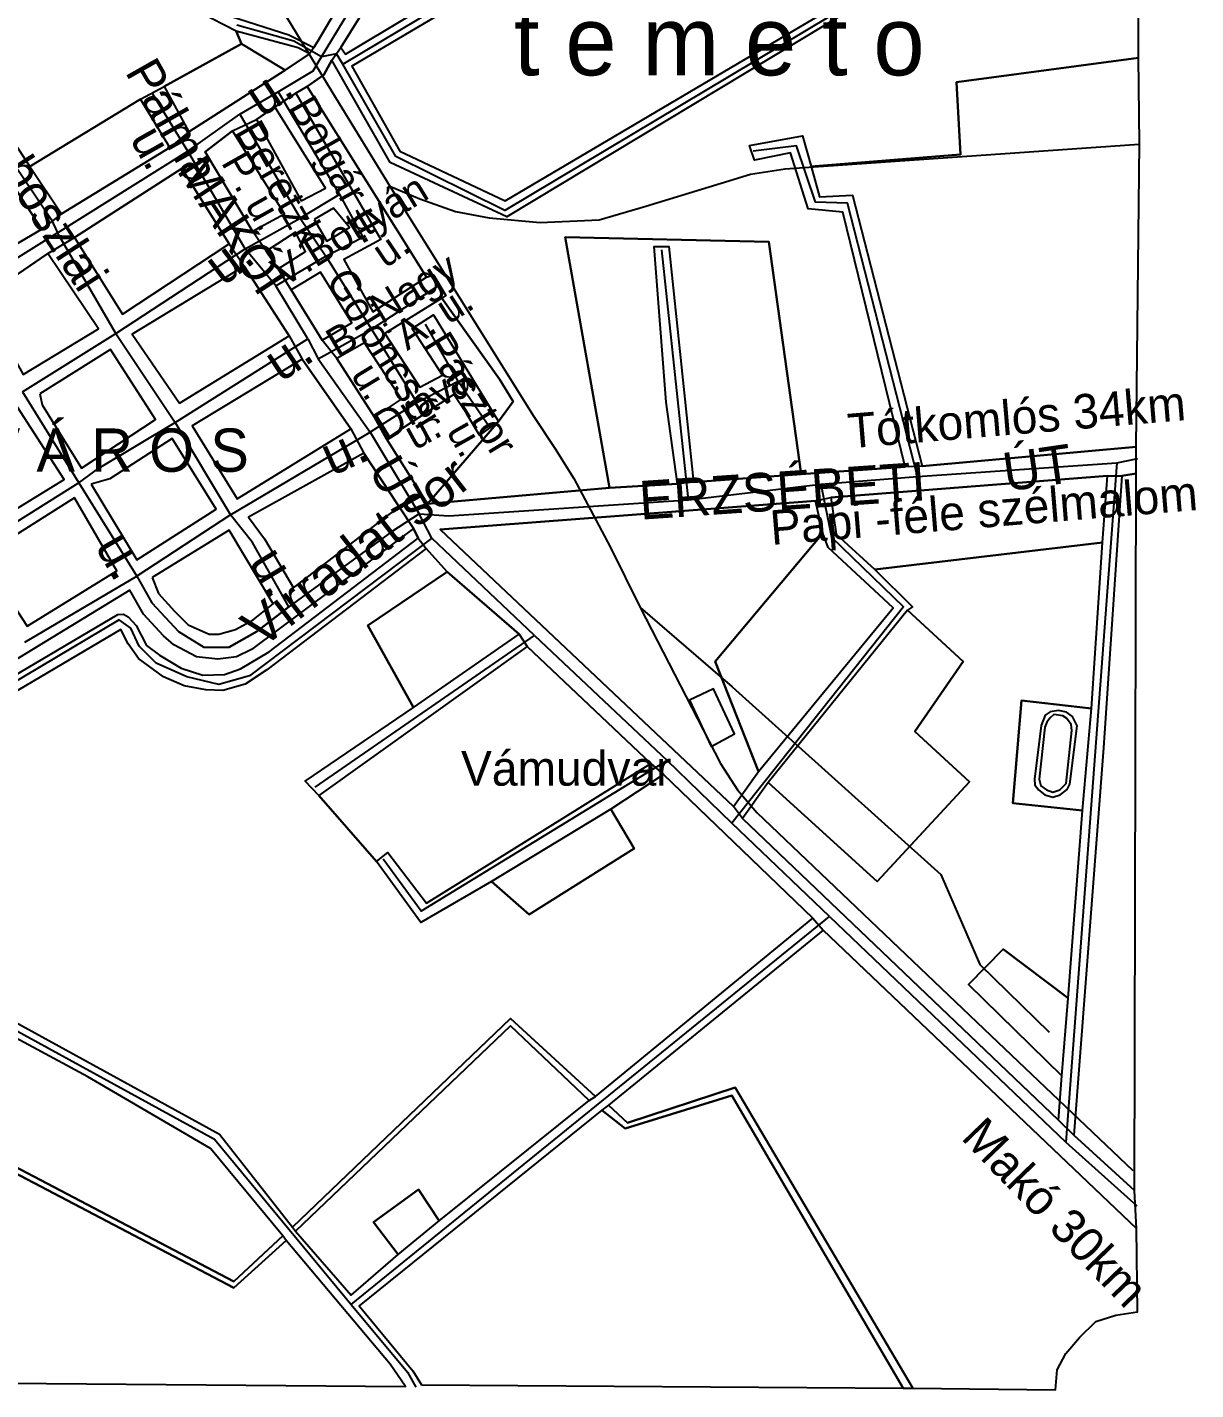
# Model space of a CAD drawing. Header units: millimetres. Extents: x 745262 to 751929, y 118124 to 122414.
# Drawn here: x 750239 to 751672, y 118124 to 119795 of the extents above; entities that cross this region are included whole.
import ezdxf

# ---------------------------------------------------------------- set-up
doc = ezdxf.new("R2010")
doc.units = ezdxf.units.MM
for name, color, linetype in [('beter', 7, 'Continuous'), ('egyeb', 7, 'Continuous'), ('epulet', 7, 'Continuous'), ('folyo', 7, 'Continuous'), ('fout', 7, 'Continuous'), ('gazdter', 7, 'Continuous'), ('Hut', 7, 'Continuous'), ('kert', 7, 'Continuous'), ('park', 7, 'Continuous'), ('szanto', 7, 'Continuous'), ('temeto', 7, 'Continuous'), ('utcanev', 7, 'Continuous'), ('utnev', 7, 'Continuous'), ('vasut', 7, 'Continuous')]:
    doc.layers.add(name, color=color, linetype=linetype)

msp = doc.modelspace()

# ---------------------------------------------------------------- linework, layer by layer
at = {"layer": 'beter', "color": 253}
for points in [[(750406.9, 119722.6), (750437, 119666.8), (750555.1, 119742.6), (750501.6, 119775), (750406.9, 119722.6)], [(751200.1, 119624.5), (751210.4, 119587.1), (751250.8, 119589.1), (751336.4, 119256.8), (751599, 119280.4), (751602.9, 119652.5), (751601.9, 119757.8), (751378.6, 119727.9), (751383.6, 119639.3), (751200.1, 119624.5)], [(750568.2, 119714.5), (750672.3, 119534.9), (750627.1, 119510.3), (750662.5, 119446.3), (750728.4, 119488.7), (750582, 119722.4), (750568.2, 119714.5)], [(750242, 119624.4), (750281, 119566.5), (750413.6, 119647.8), (750377.9, 119706.9), (750242, 119624.4)], [(750520, 119682), (750574.9, 119582.2), (750604.4, 119597.9), (750542.6, 119697.8), (750520, 119682)], [(750490.5, 119668.2), (750457, 119642.6), (750515.1, 119545.2), (750554.3, 119566.4), (750490.5, 119668.2)], [(750162.9, 119492.9), (750256.5, 119547.5), (750201.8, 119631.1), (750107.1, 119573.1), (750162.9, 119492.9)], [(750296.6, 119537.5), (750355.7, 119443.2), (750486.4, 119529.7), (750428.4, 119622.1), (750296.6, 119537.5)], [(750590.7, 119559.5), (750606.4, 119533), (750634, 119549.7), (750614.3, 119573.3), (750590.7, 119559.5)], [(750531.8, 119520.6), (750546.5, 119498.9), (750579.9, 119520.2), (750568, 119543.8), (750531.8, 119520.6)], [(750952.8, 119230.2), (751036.4, 119235.1), (751022.5, 119335.1), (751007.8, 119526.1), (751025.5, 119526.1), (751048.1, 119311.5), (751056, 119237.1), (751187.8, 119246.9), (751148.5, 119532), (750898.6, 119537.9), (750952.8, 119230.2)], [(750180.6, 119460.8), (750190.5, 119438.2), (750219, 119395.9), (750233.7, 119369.3), (750326.2, 119425.4), (750264.2, 119517.8), (750180.6, 119460.8)], [(750505, 119502.1), (750367.5, 119418.6), (750425.5, 119333.9), (750560.1, 119416.5), (750505, 119502.1)], [(750562.3, 119473.3), (750600.6, 119411.3), (750636.9, 119432.5), (750598.5, 119494.6), (750562.3, 119473.3)], [(750747.1, 119463.1), (750677.2, 119419.7), (750720.5, 119353.8), (750748.1, 119368.6), (750710.7, 119425.7), (750737.2, 119442.4), (750816.9, 119311.5), (750834.6, 119336.1), (750817.9, 119363.6), (750747.1, 119463.1)], [(750618.3, 119388.7), (750664.6, 119316.8), (750697.9, 119339), (750652.6, 119407.9), (750618.3, 119388.7)], [(750254.4, 119345.7), (750257.3, 119331.9), (750305.5, 119254.2), (750396, 119314.2), (750340.9, 119399.9), (750254.4, 119345.7)], [(750575.8, 119388), (750441.2, 119306.4), (750496.3, 119216.8), (750635.8, 119302.4), (750575.8, 119388)], [(750679.3, 119290.2), (750729.5, 119210.5), (750816.9, 119311.5), (750793.3, 119294.7), (750777.6, 119321.3), (750761.8, 119344.9), (750679.3, 119290.2)], [(750226.8, 119329), (750106.9, 119258.1), (750166.9, 119168.6), (750283.9, 119240.4), (750226.8, 119329)], [(750317.3, 119234.5), (750373.4, 119142), (750470.7, 119204), (750416.7, 119290.6), (750339.9, 119241.4), (750317.3, 119234.5)], [(750651.5, 119272.8), (750510.1, 119194.2), (750529.7, 119167.6), (750565.2, 119107.5), (750694.8, 119206.9), (750651.5, 119272.8)], [(751224.2, 119218.4), (751231.1, 119173.5), (751278.3, 119130.2), (751557.7, 119163.3), (751563.6, 119245), (751224.2, 119218.4)], [(750296.7, 119217.8), (750182.6, 119145.9), (750238.6, 119060.3), (750348.8, 119128.2), (750296.7, 119217.8)], [(750392.1, 119120.3), (750399.9, 119100.7), (750419.6, 119079), (750436.3, 119062.3), (750461.9, 119050.5), (750473.7, 119050.5), (750494.3, 119056.4), (750516, 119068.2), (750540.6, 119087.9), (750486.5, 119178.4), (750392.1, 119120.3)], [(751135.7, 118882.2), (751300.9, 119083), (751221.2, 119156.8), (751214.4, 119174.5), (751082.5, 119017.1), (751135.7, 118882.2)], [(750712.6, 118960.8), (750842.3, 119050.5), (750753.8, 119127.2), (750656.5, 119061.2), (750712.6, 118960.8)], [(751147.5, 118868.5), (751281.3, 118747.4), (751394.4, 118869.4), (751327.5, 118931.4), (751386.5, 119017.1), (751318.6, 119080), (751147.5, 118868.5)], [(750596.5, 118852.6), (750667.3, 118771.9), (750681.1, 118782.7), (750728.3, 118720.7), (751003.5, 118892.1), (750852.1, 119035.7), (750596.5, 118852.6)], [(750808, 118747.3), (750854.2, 118706.9), (750983, 118787.6), (750954.5, 118835.8), (750808, 118747.3)], [(751507.5, 118508.7), (751515.4, 118604.2), (751435.7, 118664.2), (751393.4, 118620.9), (751507.5, 118508.7)]]:
    msp.add_lwpolyline(points, close=True, dxfattribs=at)
at = {"layer": 'epulet', "color": 253}
msp.add_lwpolyline([(751051.1, 118969.8), (751077.6, 118912.7), (751106.1, 118928.5), (751080.6, 118983.6), (751051.1, 118969.8)], close=True, dxfattribs=at)
at = {"layer": 'folyo', "color": 253}
for points in [[(750564.1, 118323.2), (750568, 118318.2), (750831.6, 118570.2), (750927.9, 118478.6), (750935.8, 118483.6), (750831.6, 118579), (750564.1, 118323.2)], [(750943.7, 118466.8), (750972.2, 118444.2), (751103, 118484.5), (751313.2, 118125.6), (751325, 118125.6), (751106.9, 118494.4), (750975.1, 118451.1), (750951.5, 118472.7), (750943.7, 118466.8)], [(750053.8, 118475.9), (750057.7, 118467), (750066.5, 118471.9), (750492.3, 118248.6), (750556.2, 118306.6), (750552.2, 118312.5), (750492.3, 118256.5), (750066.5, 118479.8), (750053.8, 118475.9)]]:
    msp.add_lwpolyline(points, close=True, dxfattribs=at)
at = {"layer": 'fout', "color": 253}
for points in [[(750704.3, 119963.4), (750595.2, 119778.3), (750590.1, 119770.5), (750585.1, 119762.7), (750555.1, 119742.6), (750437, 119666.8), (750413.6, 119647.8), (750281, 119566.5), (750256.5, 119547.5), (750162.9, 119492.9)], [(750180.6, 119460.8), (750264.2, 119517.8), (750296.6, 119537.5), (750428.4, 119622.1), (750486.4, 119529.7), (750505, 119502.1), (750560.1, 119416.5), (750575.8, 119388), (750635.8, 119302.4), (750651.5, 119272.8), (750694.8, 119206.9), (750712.5, 119180.4), (750718.4, 119168.6), (750728.2, 119155.8), (750753.8, 119127.2), (750842.3, 119050.5), (750852.1, 119035.7), (751003.5, 118892.1), (751019.2, 118878.3), (751202.1, 118702.2), (751214.9, 118687.4), (751599.3, 118321.4), (751597, 118367.9), (751522.3, 118435.8), (751503.6, 118454.5), (751116, 118824.6), (751105.2, 118839.4), (750745.2, 119179), (751205.6, 119214.4), (751224.2, 119218.4), (751563.6, 119245), (751581.3, 119245), (751599, 119247.9), (751599, 119280.4), (751336.4, 119256.8), (751315.7, 119255.8), (751187.8, 119246.9), (751056, 119237.1), (751036.4, 119235.1), (750952.8, 119230.2), (750729.5, 119210.5), (750679.3, 119290.2), (750664.6, 119316.8), (750618.3, 119388.7), (750600.6, 119411.3), (750562.3, 119473.3), (750546.5, 119498.9), (750531.8, 119520.6), (750515.1, 119545.2), (750457, 119642.6), (750490.5, 119668.2), (750520, 119682), (750542.6, 119697.8), (750568.2, 119714.5), (750582, 119722.4), (750602.6, 119737.1), (750612.4, 119754.9), (750623.3, 119770.6), (750728.5, 119939.9)]]:
    msp.add_lwpolyline(points, dxfattribs=at)
at = {"layer": 'gazdter', "color": 253}
msp.add_lwpolyline([(750693.9, 118289.7), (750744, 118331), (750718.5, 118369.4), (750663.4, 118329.1), (750693.9, 118289.7)], close=True, dxfattribs=at)
at = {"layer": 'Hut'}
for p, q in [((750625.7, 119749.8), (751112.1, 120041)), ((750625.7, 119749.8), (751112.1, 120041)), ((750435.9, 119643.2), (750393, 119713.3)), ((750435.9, 119643.2), (750393, 119713.3)), ((750499.6, 119688.6), (750546.5, 119716)), ((750499.6, 119688.6), (750546.5, 119716)), ((750546.5, 119716), (750621.8, 119589.9)), ((750546.5, 119716), (750621.8, 119589.9)), ((750435.9, 119643.2), (750499.6, 119688.6)), ((750435.9, 119643.2), (750499.6, 119688.6)), ((750499.6, 119688.6), (750573.7, 119561.2)), ((750499.6, 119688.6), (750573.7, 119561.2)), ((750275.9, 119543.1), (750435.9, 119643.2)), ((750275.9, 119543.1), (750435.9, 119643.2)), ((750506.1, 119523.5), (750435.9, 119643.2)), ((750506.1, 119523.5), (750435.9, 119643.2)), ((750621.8, 119589.9), (750573.7, 119561.2)), ((750621.8, 119589.9), (750573.7, 119561.2)), ((750621.8, 119589.9), (750650.4, 119537.8)), ((750621.8, 119589.9), (750650.4, 119537.8)), ((750506.1, 119523.5), (750573.7, 119561.2)), ((750506.1, 119523.5), (750573.7, 119561.2)), ((750573.7, 119561.2), (750604.9, 119514.4)), ((750573.7, 119561.2), (750604.9, 119514.4)), ((750275.9, 119543.1), (750161.5, 119471.5)), ((750275.9, 119543.1), (750161.5, 119471.5)), ((750347.5, 119419.5), (750275.9, 119543.1)), ((750347.5, 119419.5), (750275.9, 119543.1)), ((750604.9, 119514.4), (750650.4, 119537.8)), ((750604.9, 119514.4), (750650.4, 119537.8)), ((750347.5, 119419.5), (750506.1, 119523.5)), ((750347.5, 119419.5), (750506.1, 119523.5)), ((750543.8, 119478), (750506.1, 119523.5)), ((750543.8, 119478), (750506.1, 119523.5)), ((750543.8, 119478), (750604.9, 119514.4)), ((750543.8, 119478), (750604.9, 119514.4)), ((750604.9, 119514.4), (750660.9, 119424.7)), ((750604.9, 119514.4), (750660.9, 119424.7)), ((751049.7, 119215.4), (751017.1, 119522.2)), ((751049.7, 119215.4), (751017.1, 119522.2)), ((750582.8, 119413), (750543.8, 119478)), ((750582.8, 119413), (750543.8, 119478)), ((750660.9, 119424.7), (750742.8, 119478)), ((750660.9, 119424.7), (750742.8, 119478)), ((750595.8, 119388.3), (750660.9, 119424.7)), ((750595.8, 119388.3), (750660.9, 119424.7)), ((750660.9, 119424.7), (750716.8, 119334.9)), ((750660.9, 119424.7), (750716.8, 119334.9)), ((750767.5, 119360.9), (750727.1, 119431.2)), ((750767.5, 119360.9), (750727.1, 119431.2)), ((750233, 119347.9), (750347.5, 119419.5)), ((750233, 119347.9), (750347.5, 119419.5)), ((750347.5, 119419.5), (750420.3, 119310.2)), ((750347.5, 119419.5), (750420.3, 119310.2)), ((750420.3, 119310.2), (750582.8, 119413)), ((750420.3, 119310.2), (750582.8, 119413)), ((750582.8, 119413), (750595.8, 119388.3)), ((750582.8, 119413), (750595.8, 119388.3)), ((750595.8, 119388.3), (750659.5, 119298.6)), ((750595.8, 119388.3), (750659.5, 119298.6)), ((750716.8, 119334.9), (750767.5, 119360.9)), ((750716.8, 119334.9), (750767.5, 119360.9)), ((750767.5, 119360.9), (750806.5, 119303.8)), ((750767.5, 119360.9), (750806.5, 119303.8)), ((750233, 119347.9), (750301.9, 119236.2)), ((750233, 119347.9), (750301.9, 119236.2)), ((750716.8, 119334.9), (750659.5, 119298.6)), ((750716.8, 119334.9), (750659.5, 119298.6)), ((750420.3, 119310.2), (750488, 119197.1)), ((750420.3, 119310.2), (750488, 119197.1)), ((750488, 119197.1), (750659.5, 119298.6)), ((750488, 119197.1), (750659.5, 119298.6)), ((750659.5, 119298.6), (750719.4, 119198.4)), ((750659.5, 119298.6), (750719.4, 119198.4)), ((751330.6, 119244), (751575, 119260.9)), ((751330.6, 119244), (751575, 119260.9)), ((751575, 119260.9), (751512.6, 118427.3)), ((751575, 119260.9), (751512.6, 118427.3)), ((751575, 119260.9), (751601, 119266.1)), ((751575, 119260.9), (751601, 119266.1)), ((751212.2, 119234.8), (751330.6, 119244)), ((751212.2, 119234.8), (751330.6, 119244)), ((750301.9, 119236.2), (750162.8, 119149)), ((750301.9, 119236.2), (750162.8, 119149)), ((750301.9, 119236.2), (750373.4, 119121.8)), ((750301.9, 119236.2), (750373.4, 119121.8)), ((751049.7, 119215.4), (751212.2, 119234.8)), ((751049.7, 119215.4), (751212.2, 119234.8)), ((750488, 119197.1), (750373.4, 119121.8)), ((750488, 119197.1), (750373.4, 119121.8)), ((750735, 119168.6), (750719.4, 119198.4)), ((750735, 119168.6), (750719.4, 119198.4)), ((750861.1, 119048.9), (750735, 119168.6)), ((750861.1, 119048.9), (750735, 119168.6)), ((750235.7, 119041), (750373.4, 119121.8)), ((750235.7, 119041), (750373.4, 119121.8)), ((750591.9, 118862.9), (750861.1, 119048.9)), ((750591.9, 118862.9), (750861.1, 119048.9)), ((750861.1, 119048.9), (751023.7, 118895.5)), ((750861.1, 119048.9), (751023.7, 118895.5)), ((751103, 118818.8), (751023.7, 118895.5)), ((751103, 118818.8), (751023.7, 118895.5)), ((751222.6, 118704.3), (751103, 118818.8)), ((751222.6, 118704.3), (751103, 118818.8)), ((750636.2, 118228.3), (751222.6, 118704.3)), ((750636.2, 118228.3), (751222.6, 118704.3)), ((751222.6, 118704.3), (751512.6, 118427.3)), ((751222.6, 118704.3), (751512.6, 118427.3)), ((751512.6, 118427.3), (751599.7, 118349.3)), ((751512.6, 118427.3), (751599.7, 118349.3))]:
    msp.add_line(p, q, dxfattribs=at)
for points in [[(750599.7, 119758.9), (750715.5, 119950), (751209.6, 120217.9), (751385.2, 120276.4)], [(750599.7, 119758.9), (750715.5, 119950), (751209.6, 120217.9), (751385.2, 120276.4)], [(751112.1, 120041), (751255.1, 119827.8), (750824.7, 119570.3), (750690.8, 119636.7), (750625.7, 119749.8)], [(751112.1, 120041), (751255.1, 119827.8), (750824.7, 119570.3), (750690.8, 119636.7), (750625.7, 119749.8)], [(750599.7, 119758.9), (750565.9, 119778.4), (750495.8, 119797.9)], [(750599.7, 119758.9), (750565.9, 119778.4), (750495.8, 119797.9)], [(750546.5, 119716), (750589.4, 119742), (750599.7, 119758.9)], [(750546.5, 119716), (750589.4, 119742), (750599.7, 119758.9)], [(750625.7, 119749.8), (750618, 119762.8), (750599.7, 119758.9)], [(750625.7, 119749.8), (750618, 119762.8), (750599.7, 119758.9)], [(750205.8, 119652.3), (750268.1, 119560), (750275.9, 119543.1)], [(750205.8, 119652.3), (750268.1, 119560), (750275.9, 119543.1)], [(751330.6, 119244), (751244.8, 119579.4), (751205.7, 119580.8), (751182.3, 119649.6), (751129, 119643.2)], [(751330.6, 119244), (751244.8, 119579.4), (751205.7, 119580.8), (751182.3, 119649.6), (751129, 119643.2)], [(750301.9, 119236.2), (750326.6, 119254.3), (750420.3, 119310.2)], [(750301.9, 119236.2), (750326.6, 119254.3), (750420.3, 119310.2)], [(751212.2, 119234.8), (751225.2, 119169.8), (751313.7, 119084), (751103, 118818.8)], [(751212.2, 119234.8), (751225.2, 119169.8), (751313.7, 119084), (751103, 118818.8)], [(750719.4, 119198.4), (750755.8, 119195.8), (751049.7, 119215.4)], [(750719.4, 119198.4), (750755.8, 119195.8), (751049.7, 119215.4)], [(750559.5, 119084), (750515.2, 119163.3), (750488, 119197.1)], [(750559.5, 119084), (750515.2, 119163.3), (750488, 119197.1)], [(750719.4, 119198.4), (750685.6, 119176.4), (750559.5, 119084)], [(750719.4, 119198.4), (750685.6, 119176.4), (750559.5, 119084)], [(750735, 119168.6), (750511.3, 118999.4), (750473.6, 118989.1), (750434.6, 118998.2), (750396.9, 119015.1), (750376.1, 119035.9), (750365.7, 119057.9), (750351.4, 119068.4), (749962.6, 118836.9), (749940.4, 118818.8)], [(750735, 119168.6), (750511.3, 118999.4), (750473.6, 118989.1), (750434.6, 118998.2), (750396.9, 119015.1), (750376.1, 119035.9), (750365.7, 119057.9), (750351.4, 119068.4), (749962.6, 118836.9), (749940.4, 118818.8)], [(750373.4, 119121.8), (750391.7, 119089.2), (750424.3, 119054), (750455.4, 119034.6), (750486.6, 119034.6)], [(750373.4, 119121.8), (750391.7, 119089.2), (750424.3, 119054), (750455.4, 119034.6), (750486.6, 119034.6), (750520.4, 119054), (750559.5, 119084)], [(750559.5, 119084), (750520.4, 119054), (750486.6, 119034.6)], [(751023.7, 118895.5), (750722, 118710.8), (750675.2, 118774.5)], [(751023.7, 118895.5), (750722, 118710.8), (750675.2, 118774.5)], [(749962.6, 118727.7), (750087.4, 118678.3), (750209.6, 118572.9), (750468.4, 118431.2), (750636.2, 118228.3)], [(749962.6, 118727.7), (750087.4, 118678.3), (750209.6, 118572.9), (750468.4, 118431.2), (750636.2, 118228.3)], [(750636.2, 118228.3), (750705.1, 118145.1), (750715.5, 118126.9)], [(750636.2, 118228.3), (750705.1, 118145.1), (750715.5, 118126.9)]]:
    msp.add_lwpolyline(points, dxfattribs=at)
at = {"layer": 'kert', "color": 253}
msp.add_lwpolyline([(750114.9, 119872), (750167.3, 119738.2), (750242, 119624.4), (750377.9, 119706.9), (750406.9, 119722.6), (750501.6, 119775), (750494.9, 119790.6), (750450.5, 119813.3), (750435.8, 119828.5), (750425.8, 119847.4), (750419.8, 119878.8), (750419.8, 119900.4), (750426.8, 119917.3), (750619.7, 120110.6), (750683.2, 120168.6), (750727.7, 120204.2), (750114.9, 119872)], close=True, dxfattribs=at)
at = {"layer": 'park', "color": 253}
for points in [[(751533.1, 118834.5), (751543.9, 118959.5), (751458.3, 118969.3), (751447.5, 118843.4), (751533.1, 118834.5)], [(751482.4, 118938.8), (751474.1, 118872.9), (751474.6, 118866), (751479, 118859.6), (751486.9, 118853.7), (751496.7, 118850.7), (751505.5, 118853.7), (751514.4, 118860.1), (751517.4, 118866.5), (751526.7, 118938.3), (751520.8, 118949.6), (751513.4, 118955.1), (751503.6, 118957), (751493.2, 118955.5), (751487.3, 118951.1), (751482.4, 118938.8)], [(751486.9, 118936.4), (751480, 118872.9), (751481.9, 118864.5), (751488.8, 118859.6), (751496.7, 118856.7), (751505.1, 118859.6), (751512.9, 118867.5), (751519.8, 118932.4), (751519.3, 118939.8), (751513.4, 118947.7), (751509, 118950.6), (751497.7, 118952.1), (751493.2, 118948.2), (751489.3, 118942.8), (751486.9, 118936.4)]]:
    msp.add_lwpolyline(points, close=True, dxfattribs=at)
at = {"layer": 'szanto', "color": 253}
for points in [[(750444.7, 119909.9), (750439.2, 119896.5), (750439.2, 119879.8), (750442.5, 119845.2), (750462.6, 119828.5), (750489.3, 119808.4), (750559.5, 119786.1), (750590.1, 119770.5), (750595.2, 119778.3), (750704.3, 119963.4), (751172.2, 120216.4), (751214.5, 120234.3), (751499.7, 120329), (751343.9, 120681.5), (750724.4, 120334.7), (750753.4, 120289), (750764.5, 120260), (750764.5, 120242.2), (750757.8, 120218.7), (750742.2, 120194.2), (750721.1, 120171.9), (750680.9, 120140.7), (750444.7, 119909.9)], [(750623.3, 119770.6), (750629, 119762.4), (751102.2, 120045.9), (751117, 120058.7), (751089.4, 120100), (751126.8, 120125.6), (751193.7, 120173.9), (751217.3, 120140.4), (751339.3, 120245.1), (751204.6, 120198.8), (751054.1, 120116.1), (750982.3, 120074.8), (750997.9, 120036), (750885.8, 119977), (750868.2, 120015.7), (750728.5, 119939.9), (750623.3, 119770.6)], [(750494.9, 119790.6), (750501.6, 119775), (750555.1, 119742.6), (750585.1, 119762.7), (750570.9, 119770), (750494.9, 119790.6)], [(751522.3, 118435.8), (751597, 118367.9), (751599, 119247.9), (751581.3, 119245), (751558.7, 118911.3), (751522.3, 118435.8)], [(751105.2, 118839.4), (751135.7, 118882.2), (751082.5, 119017.1), (751214.4, 119174.5), (751205.6, 119214.4), (750745.2, 119179), (751105.2, 118839.4)], [(749943.6, 118847.8), (749947.5, 118837.3), (750349.8, 119074.9), (750356.7, 119075.1), (750362.6, 119072.1), (750372.4, 119061.3), (750385.2, 119036.7), (750400.9, 119024.9), (750427.5, 119009.1), (750454, 119000.3), (750480.6, 119001.3), (750500.2, 119008.1), (750535.6, 119028.8), (750718.4, 119168.6), (750712.5, 119180.4), (750514, 119031.8), (750495.3, 119022.9), (750472.7, 119020), (750446.2, 119022.9), (750418.6, 119037.7), (750405.8, 119048.5), (750381.2, 119075.1), (750364.5, 119104.6), (749943.6, 118847.8)], [(751116, 118824.6), (751503.6, 118454.5), (751507.5, 118508.7), (751393.4, 118620.9), (751435.7, 118664.2), (751515.4, 118604.2), (751533.1, 118834.5), (751447.5, 118843.4), (751458.3, 118969.3), (751543.9, 118959.5), (751557.7, 119163.3), (751278.3, 119130.2), (751324.5, 119084), (751318.6, 119080), (751386.5, 119017.1), (751327.5, 118931.4), (751394.4, 118869.4), (751281.3, 118747.4), (751147.5, 118868.5), (751116, 118824.6)], [(751051.1, 118969.8), (751077.6, 118912.7), (751106.1, 118928.5), (751080.6, 118983.6), (751051.1, 118969.8)], [(749987.9, 118706.1), (750030.2, 118562.5), (750053.8, 118475.9), (750066.5, 118479.8), (750492.3, 118256.5), (750552.2, 118312.5), (750463.7, 118419.8), (750313.3, 118507.4), (750198.3, 118569.3), (750080.3, 118668.7), (749987.9, 118706.1)], [(750951.5, 118472.7), (750975.1, 118451.1), (751106.9, 118494.4), (751325, 118125.6), (751500, 118123.6), (751502, 118148.2), (751512.8, 118167.9), (751529.5, 118187.6), (751549.2, 118207.3), (751573.8, 118215.1), (751600.3, 118219.1), (751599.3, 118321.4), (751214.9, 118687.4), (750951.5, 118472.7)], [(750568, 118318.2), (750635.9, 118239.5), (750693.9, 118289.7), (750663.4, 118329.1), (750718.5, 118369.4), (750744, 118331), (750927.9, 118478.6), (750831.6, 118570.2), (750568, 118318.2)], [(750017.4, 118133.4), (750702.7, 118127.6), (750684, 118155.1), (750556.2, 118306.6), (750492.3, 118248.6), (750066.5, 118471.9), (750057.7, 118467), (750059.7, 118457.2), (750064.6, 118425.5), (750067.5, 118366.5), (750061.6, 118257.4), (750017.4, 118133.4)], [(750722.3, 118129.5), (751313.2, 118125.6), (751103, 118484.5), (750972.2, 118444.2), (750943.7, 118466.8), (750645.7, 118226.7), (750711.6, 118147), (750722.3, 118129.5)]]:
    msp.add_lwpolyline(points, close=True, dxfattribs=at)
for points in [[(751251.7, 119818.5), (750826.8, 119562.5), (750684.1, 119629.4), (750612.4, 119754.9), (750602.6, 119737.1), (750582, 119722.4), (750582, 119722.4), (750728.4, 119488.7), (750737.2, 119491.6), (750752, 119466), (750747.1, 119463.1), (750817.9, 119363.6), (750834.6, 119336.1), (750816.9, 119311.5), (750729.5, 119210.5), (750952.8, 119230.2), (750898.6, 119537.9), (751148.5, 119532), (751187.8, 119246.9), (751315.7, 119255.8), (751239, 119568.4), (751196.7, 119572.3), (751175, 119641.3), (751130.7, 119632.4), (751124.8, 119650.1), (751189.8, 119661.9), (751200.1, 119624.5), (751383.6, 119639.3), (751378.6, 119727.9), (751601.9, 119757.8), (751601.9, 120337.6)], [(750211.1, 118582), (750474.6, 118437.3), (750564.1, 118323.2), (750831.6, 118579), (750935.8, 118483.6), (751202.1, 118702.2), (751019.2, 118878.3), (750954.5, 118835.8), (750983, 118787.6), (750854.2, 118706.9), (750808, 118747.3), (750721.4, 118697.1), (750667.3, 118771.9), (750596.5, 118852.6), (750579.8, 118870.3), (750712.6, 118960.8), (750656.5, 119061.2), (750753.8, 119127.2), (750728.2, 119155.8), (750532.6, 119007.1), (750506.1, 118989.4), (750478.5, 118981.5), (750457.9, 118982.5), (750431.3, 118987.4), (750405.8, 118998.2), (750375.3, 119020.9), (750362.5, 119038.6), (750353.7, 119056.3), (749955.4, 118821.2)]]:
    msp.add_lwpolyline(points, dxfattribs=at)
at = {"layer": 'temeto', "color": 253}
msp.add_lwpolyline([(750824.8, 119582.2), (751243.9, 119830.3), (751113, 120029.1), (750636.9, 119747.6), (750695.9, 119643.2), (750824.8, 119582.2)], close=True, dxfattribs=at)
at = {"layer": 'vasut', "color": 7}
for points in [[(750135.5, 119999.4), (750182.4, 120004.9), (750236, 119999.4), (750299.6, 119991.5), (750345.4, 119980.4), (750397.8, 119958), (750451.4, 119930.1), (750476, 119911.1), (750503.9, 119885.4), (750532.9, 119847.4), (750616.7, 119708.9), (750683.7, 119600.5), (750860, 119317.8), (750885.7, 119278.7), (750909.2, 119241.8), (750953.8, 119158), (750990.7, 119083.2), (751088.9, 118892.1), (751110.1, 118859.7), (751133.6, 118831.8), (751429.4, 118550.2), (751594.7, 118392.7)], [(750683.7, 119600.5), (750720.5, 119584.9), (750764, 119569.2), (750805.3, 119561.4), (750867.9, 119555.8), (750940.4, 119559.2), (750997.4, 119575.9), (751090, 119603.8), (751125.8, 119615), (751168.2, 119621.7), (751602.5, 119651.9)], [(750990.7, 119083.2), (751103.4, 118986), (751359.1, 118755.8), (751407.1, 118645.2), (751492, 118562.5)]]:
    msp.add_lwpolyline(points, dxfattribs=at)

# ---------------------------------------------------------------- texts
at = {"layer": 'egyeb', "attachment_point": 7}
for s, insert, char_height in [('D i l i n k a\\Pt e m e t ő', (750835.7, 119735.1), 84.73), ('Ú J V Á R O S', (750056.5, 119249.1), 53.15), ('Vámudvar', (750770.8, 118864.2), 42.37)]:
    msp.add_mtext(s, dxfattribs=dict(at, insert=insert, char_height=char_height))
at = {"layer": 'utcanev', "attachment_point": 7}
for s, insert, char_height, rotation in [('Pálma', (750357.6, 119740.2), 43.43, 299.5), ('u.', (750526.3, 119683.4), 47.37, 33.2), ('Szoboszlai', (750150.4, 119702.8), 43.43, 302.9), ('Bolgár u.', (750548.3, 119691.8), 36.59, 299.5), ('Beretzk', (750491.9, 119666.8), 36.59, 299.5), ('  u. ', (750347.6, 119686.2), 43.43, 299.5), (' P. u.', (750468.8, 119641), 36.59, 299.5), ('MAKÓI', (750420.9, 119619), 43.43, 303.3), ('V.Bottyán', (750558.7, 119466.3), 36.59, 31.5), ('u.', (750479.4, 119476.1), 47.37, 37.3), ('   u.', (750644.5, 119475.6), 36.59, 34.1), ('Nagy', (750679.1, 119421), 36.59, 31.4), ('Gölöncsér', (750603.6, 119484.6), 36.59, 301.8), (' A. u.', (750693.6, 119390.1), 36.59, 32.5), ('B.', (750619.8, 119388.6), 36.59, 30.8), ('Pásztor ', (750724, 119406.2), 36.59, 301.5), ('u.', (750549.9, 119358.5), 47.37, 33.5), (' u.', (750627.5, 119380.3), 36.59, 301.3), ('Dráva', (750678.8, 119286.1), 36.59, 31.7), ('u.', (750714.5, 119275.3), 36.59, 28.8), ('   u. ', (750731.8, 119334.9), 36.59, 299.5), ('u.', (750612.5, 119243.7), 47.77, 23.7), ('ÚT', (751439.3, 119224.8), 47.38, 8.2), ('Virradat sor', (750526.6, 119031.4), 47.772, 37.9), ('ÚT', (750656, 119252.9), 43.43, 299.5), ('ERZSÉBETI', (750991, 119190.4), 47.37, 3.9), ('u.', (750320.7, 119158.3), 47.77, 299.7), ('u.', (750508.6, 119138.5), 47.77, 301.1)]:
    msp.add_mtext(s, dxfattribs=dict(at, insert=insert, char_height=char_height, rotation=rotation))
at = {"layer": 'utnev', "attachment_point": 7}
for s, insert, char_height, rotation in [('Tótkomlós 34km', (751247, 119278), 42.365, 4.8), ('Papi -féle szélmalom', (751152.7, 119147.3), 42.365, 4.7), ('Makó 30km', (751382.5, 118431.6), 42.37, 314)]:
    msp.add_mtext(s, dxfattribs=dict(at, insert=insert, char_height=char_height, rotation=rotation))

doc.saveas('drawing.dxf')
